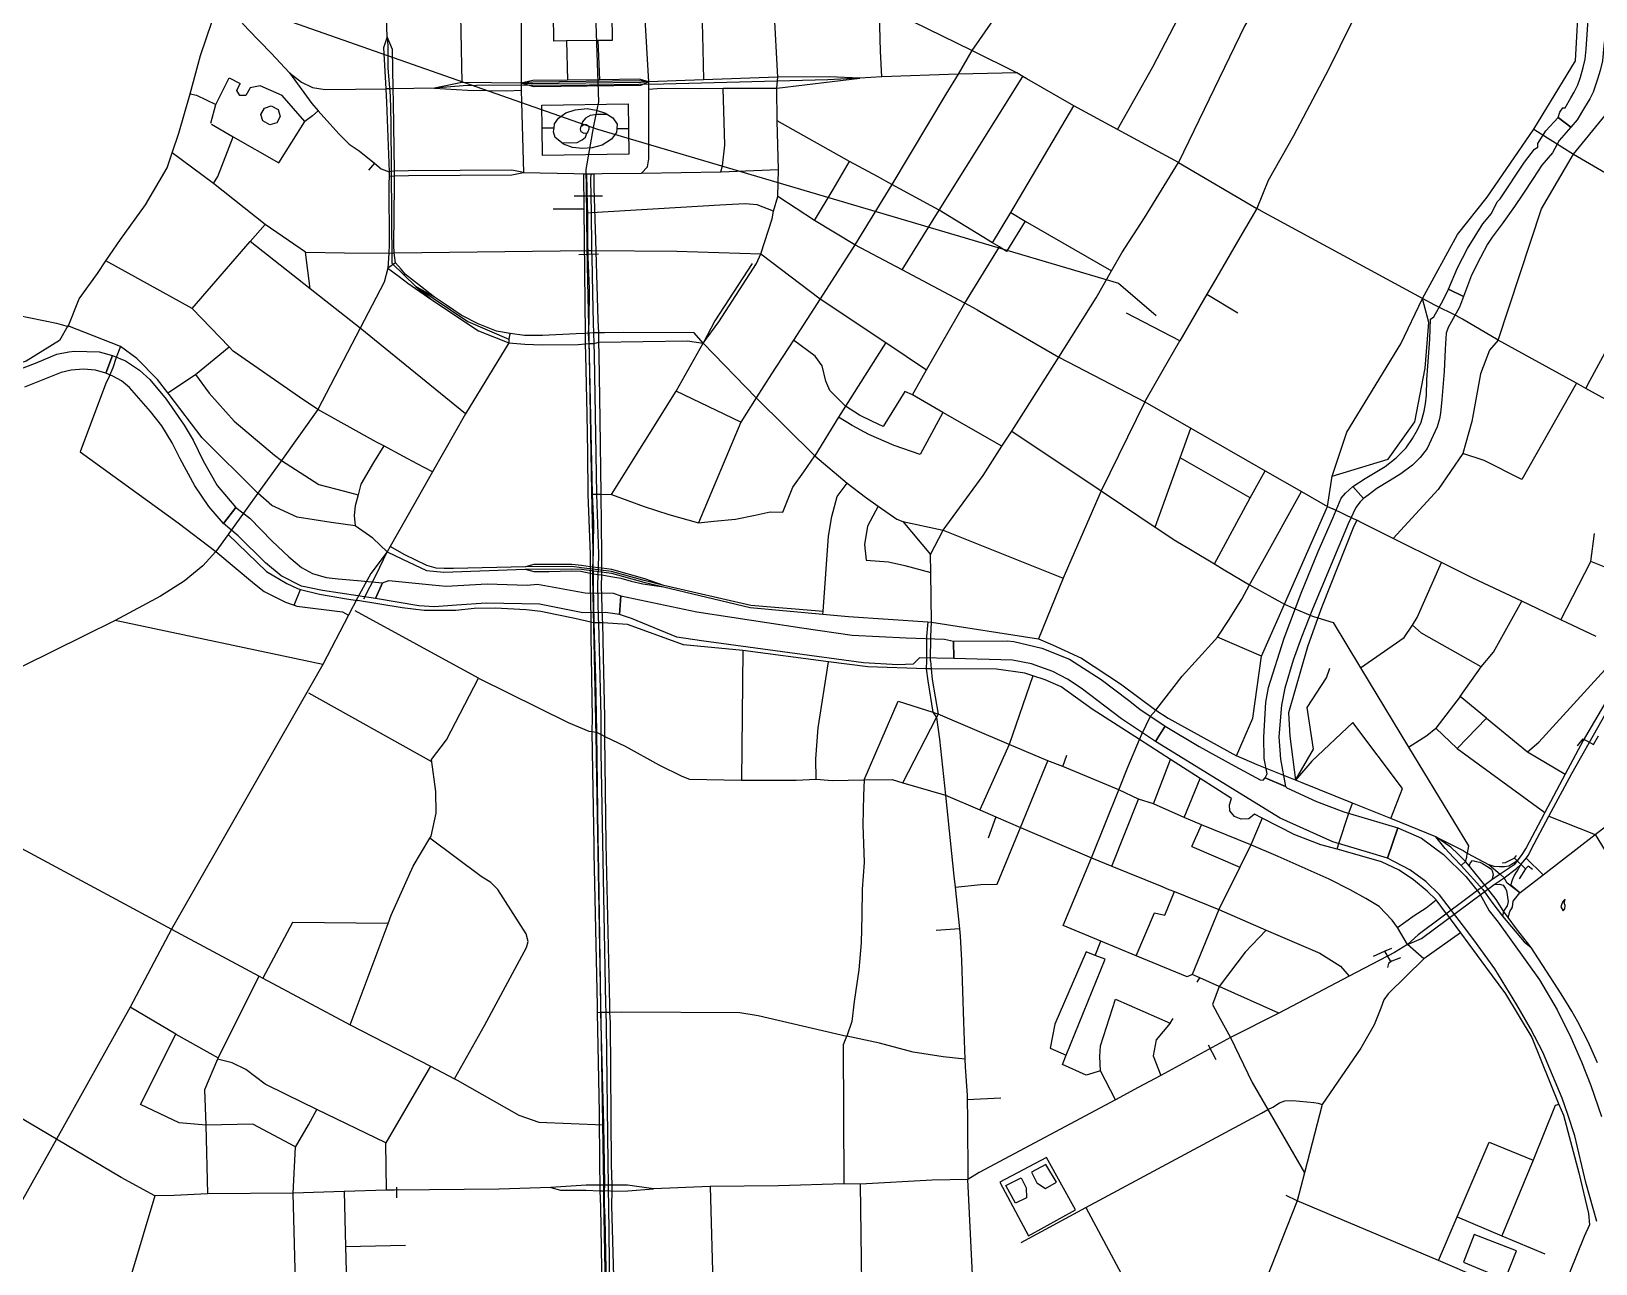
# Model space of a CAD drawing. Header units: millimetres. Extents: x 170 to 95391, y -643 to 69125.
# Drawn here: x 46878 to 50798, y 29551 to 32640 of the extents above; entities that cross this region are included whole.
import ezdxf

# ---------------------------------------------------------------- set-up
doc = ezdxf.new("R2010")
doc.units = ezdxf.units.MM
for name, color, linetype in [('railways', 4, 'Continuous'), ('roads_2', 2, 'Continuous'), ('roads_3', 3, 'Continuous'), ('water', 7, 'Continuous')]:
    doc.layers.add(name, color=color, linetype=linetype)

msp = doc.modelspace()

# ---------------------------------------------------------------- linework, layer by layer
at = {"layer": 'railways'}
for points in [[(43198.36, 37885), (43200.79, 37689.31), (43189.49, 36502.93), (43343.52, 36342.61), (43506.46, 36213.72), (43951.64, 35876.05), (44833.76, 35198.81), (45272.85, 34542.05), (45863.3, 33402.88), (46491.61, 33009.59), (46906.72, 32810.52), (47370.09, 32720.35), (48296.37, 32394.96), (49602.02, 32009.21), (49696.5, 31928.11)], [(48319.86, 29304.99), (48312.5, 29715.37), (48312.77, 29747.73), (48306.18, 30160.39), (48305.14, 30198.31), (48297.98, 30581.79), (48294.11, 30817.18), (48293.86, 30832.67), (48290.37, 31032.4), (48287.84, 31148.67), (48285.37, 31271.47), (48285.48, 31336.79), (48282.77, 31486.93), (48279.22, 31679.79), (48276.24, 31827.8), (48272.87, 32012.68), (48270.78, 32099.51), (48269.39, 32248.04), (48268.65, 32293.6), (48287.22, 32403.37), (48299.69, 32463.11), (48268.02, 33398.26)]]:
    msp.add_lwpolyline(points, dxfattribs=at)
at = {"layer": 'roads_2'}
for points in [[(47769.73, 32626.02), (47768.09, 32674.3), (47763.57, 32806.68), (47757.81, 33442.65), (47754.62, 33709.29), (47746.09, 33974.49)], [(48561.31, 31858.82), (48600.57, 31911.95), (48695.03, 32058.02), (48706.06, 32082.07), (48734.37, 32170.34), (48737.61, 32189.75), (48748.19, 32226.48), (48750.12, 32294), (48746.68, 32415.49), (48746.39, 32497.82), (48748.86, 32525.59), (48739.56, 32695.78), (48734.21, 32920.96), (48730.81, 33064.16), (48730.09, 33094.85), (48726.02, 33265.95), (48721.42, 33459.92)], [(50208.9, 33129.96), (50109.51, 32969.43), (49983.41, 32765.76), (49918.26, 32654.49), (49752.6, 32311.11)], [(48252.08, 32971.39), (48220.52, 32885.74), (48199.82, 32850.55), (48164.22, 32790.06), (48114.23, 32712.73), (48107.21, 32682.49), (48105.7, 32675.98), (48105.14, 32510.31), (48105.54, 32492.27)], [(48425.13, 32495.36), (48425.55, 32513.63), (48415.06, 32684.95), (48414.27, 32697.95), (48383.97, 32761.62), (48349.49, 32819.19), (48326, 32852.07), (48280.4, 32915.92), (48252.08, 32971.39)], [(50125.81, 31448.92), (50137.61, 31524.88), (50278.01, 31567.63), (50344.56, 31661.2), (50370.34, 31796.02), (50379.49, 31910.52), (50363.73, 31970.53), (50451.19, 32130.88), (50525.97, 32224.38), (50642.49, 32395.28), (50746.68, 32566.28), (50756.26, 32733.95), (50781.56, 32811.49)], [(46970.5, 31900.6), (46998.18, 31969.61), (47043.7, 32032.95), (47065.18, 32064.59), (47101.9, 32118.69), (47163.86, 32205.62), (47218.36, 32297.63), (47231.17, 32335.55), (47247.83, 32384.85), (47276.16, 32483.32), (47301.96, 32579.32), (47331.42, 32665.28), (47351.03, 32719.42)], [(47351.03, 32719.42), (47368.53, 32702.26), (47421.13, 32644.53), (47479.32, 32585.35), (47525.02, 32536.07), (47554.97, 32512.61), (47582.8, 32499.31), (47614.08, 32494.51), (47766.35, 32495.99)], [(47769.73, 32626.02), (47760.55, 32598.52)], [(47769.73, 32626.02), (47771.2, 32603.37), (47771.5, 32547.39), (47776.83, 32478.04), (47778.95, 32410.79), (47781.28, 32059.13), (47841.52, 32000.37)], [(47782.67, 32594.85), (47769.73, 32626.02)], [(45879.52, 32581.82), (46188.24, 32499.39), (46243.52, 32472.33), (46299.69, 32427.87), (46354.39, 32333.29), (46371.19, 32298.79), (46457.45, 32121.7), (46529.76, 32042.31), (46547.21, 32031.45), (46646.34, 31969.71), (46719.39, 31954.53), (46810.54, 31935.59), (46940.88, 31908.92), (46970.5, 31900.6), (46969.41, 31901.98)], [(47760.55, 32598.52), (47766.35, 32495.99)], [(47787.54, 32084.9), (47786.56, 32103.94), (47787.83, 32255.45), (47788.01, 32277.81), (47787.83, 32289.91), (47785.36, 32462.33), (47785.12, 32496.28), (47782.67, 32594.85)], [(49490.18, 32453.58), (49372.09, 32520.78), (49362.26, 32527), (49347.55, 32536.33), (49200.57, 32532.94), (49009.26, 32525.82), (48953.88, 32522.82), (48873.84, 32518.5)], [(48027.07, 32505.09), (47959.86, 32503.62), (47887.91, 32497.81), (47785.12, 32496.28), (47766.35, 32495.99)], [(47766.35, 32495.99), (47767.81, 32461.38), (47774.86, 32287.53), (47774.93, 32276.83), (47774.26, 32257.67), (47774.9, 32105.71), (47773.87, 32084.03), (47770.97, 32046.06)], [(48425.55, 32513.63), (48405.28, 32511.47), (48130.86, 32508.88), (48105.14, 32510.31), (47956.4, 32511.52), (47887.91, 32497.81)], [(47887.91, 32497.81), (47971.26, 32492.54), (48069.93, 32491.2), (48105.54, 32492.27)], [(48873.84, 32518.5), (48461.73, 32507.89), (48214.86, 32504.55), (48027.07, 32505.09)], [(48425.55, 32513.63), (48400.94, 32519.99), (48301.3, 32518.73), (48221.77, 32517.72), (48134.83, 32516.63), (48105.14, 32510.31)], [(48425.55, 32513.63), (48401, 32516.02), (48134.87, 32512.66), (48105.14, 32510.31)], [(48425.55, 32513.63), (48404.11, 32504.41), (48137.99, 32501.05), (48105.14, 32510.31)], [(48407.17, 32284.2), (48421.61, 32300.71), (48425.03, 32320.65), (48425.13, 32495.36)], [(48425.13, 32495.36), (48456.49, 32497.43), (48551.82, 32496.64), (48611.22, 32498.01), (48746.39, 32497.82), (48953.88, 32522.82)], [(48953.88, 32522.82), (48877.94, 32526.41), (48748.86, 32525.59), (48562.23, 32518.25), (48425.55, 32513.63)], [(48105.54, 32492.27), (48111.19, 32285.87)], [(49752.6, 32311.11), (49599.29, 32394.34), (49490.18, 32453.58)], [(49610.31, 32084.78), (49667.36, 32172.98), (49752.6, 32311.11)], [(49752.6, 32311.11), (49948.28, 32196.15)], [(48111.19, 32285.87), (48082.38, 32292.14), (47823.27, 32290.11), (47787.83, 32289.91), (47774.86, 32287.53)], [(47774.93, 32276.83), (47788.01, 32277.81), (47823.38, 32278.45), (48081.81, 32280.24), (48111.19, 32285.87)], [(48111.19, 32285.87), (48237.22, 32283.89), (48261.33, 32283.17), (48269.54, 32282.92)], [(48269.54, 32282.92), (48280.47, 32282.63), (48288.47, 32282.87), (48308.54, 32283.47), (48407.17, 32284.2)], [(48269.54, 32282.92), (48270.83, 32201.9), (48271.23, 32184.46), (48271.77, 32099.95), (48272.18, 32090.89), (48272.73, 32074.76), (48275.58, 31994.08), (48274.63, 31909.93), (48273.21, 31883.44), (48274.61, 31857.66)], [(48288.29, 31857.7), (48287.63, 31884.25), (48287.04, 31908.43), (48285.09, 31984.22), (48283.5, 32074.72), (48282.14, 32090.57), (48282.18, 32098.74), (48281.25, 32185.06), (48279.91, 32269.8), (48280.47, 32282.63)], [(49248.18, 31942.08), (49216.69, 31958.84), (49060.41, 32041.94), (48941.85, 32104.99), (48840.4, 32166.15), (48748.19, 32226.48)], [(50394.43, 31953.91), (50363.73, 31970.53), (49967.63, 32185.51), (49948.46, 32196.07), (49948.28, 32196.15)], [(48273.21, 31883.44), (48265.58, 31882.99), (48242.88, 31881.67), (48158.51, 31877.72), (48114, 31877.62), (48078.26, 31882.63), (48043.66, 31888.96), (47997.42, 31906.61), (47955.43, 31928.4), (47918.76, 31953.76), (47887.87, 31973.72), (47852.96, 32001.52), (47815.73, 32030.74), (47805.01, 32044.35), (47790.31, 32060.08), (47787.54, 32084.9)], [(47790.31, 32060.08), (47770.97, 32046.06), (47762.29, 32011.55), (47701.98, 31896.46), (47595.89, 31692.32), (47504.59, 31564.8), (47445.78, 31482.65), (47418.34, 31444.33)], [(47770.97, 32046.06), (47799.59, 32025.22), (47821.13, 32008.93), (47881.98, 31967.34), (47998.57, 31889.39), (48074.82, 31859.53)], [(48684.31, 32058.5), (48590.88, 31914.47), (48561.31, 31858.82)], [(47841.52, 32000.37), (47972.05, 31913.04), (48074.3, 31868.89), (48074.82, 31859.53), (47966.23, 31681.7), (47883.44, 31536.32), (47836.37, 31453.58), (47777.28, 31348.48), (47769.82, 31335.21), (47728.46, 31281.44)], [(47841.52, 32000.37), (47881.98, 31967.34)], [(47887.87, 31973.72), (47841.52, 32000.37)], [(49452.41, 31823.21), (49546.52, 31972.15)], [(50137.61, 31524.88), (50174.22, 31635.56), (50309.17, 31857.06), (50363.73, 31970.53)], [(50448.7, 31926.87), (50394.43, 31953.91)], [(49248.18, 31942.08), (49452.41, 31823.21)], [(52106.23, 31013.32), (51570.44, 31307.1), (51567.24, 31308.87), (51145.67, 31540.69), (51109.47, 31559.21), (51021.82, 31608.18), (50772.76, 31744.97), (50749.33, 31757.84), (50553.06, 31865.67), (50464.05, 31918.56), (50448.7, 31926.87)], [(47101.79, 31850.28), (46969.41, 31901.98), (46948.73, 31864.86), (46865.02, 31813.4), (46762.97, 31781.53), (46500.87, 31788.65), (46489.06, 31788.97)], [(48078.26, 31882.63), (48076.6, 31877.64), (48074.3, 31868.89)], [(48561.31, 31858.82), (48538.8, 31883.99), (48361.23, 31885.26), (48314.28, 31884.08), (48299.9, 31884.17), (48287.63, 31884.25), (48273.21, 31883.44)], [(47445.78, 31482.65), (47306.5, 31621.44), (47223.76, 31729.58), (47220.38, 31734.01), (47194.64, 31767.65), (47142.66, 31820.25), (47101.79, 31850.28)], [(48074.82, 31859.53), (48114.28, 31856.17), (48158.31, 31853.93), (48248.28, 31855.52), (48265.86, 31856.95), (48274.61, 31857.66)], [(48274.61, 31857.66), (48288.29, 31857.7), (48300.24, 31861.16), (48522.48, 31863.96), (48561.31, 31858.82)], [(48274.61, 31857.66), (48275.71, 31829.23), (48283.66, 31480.25), (48286.5, 31407.53), (48285.36, 31297.23), (48285.62, 31280.22), (48285.54, 31250.56)], [(48297.31, 31251.88), (48298.62, 31278.39), (48298.94, 31295.4), (48300.2, 31329.28), (48294.8, 31479.71), (48288.86, 31828.69), (48288.29, 31857.7)], [(48332.17, 31479.11), (48493.95, 31738.22), (48561.31, 31858.82)], [(48561.31, 31858.82), (48694.46, 31721.53), (48840.96, 31575.96), (48922.05, 31507.97), (48967.82, 31472.51), (48999.72, 31449.76), (49046.96, 31417.15), (49061.54, 31411.08), (49163.06, 31389.66)], [(49131.8, 31122.82), (49133.8, 31159.06), (49131.87, 31283.69), (49130.79, 31328.99), (49163.06, 31389.66), (49263.25, 31527.09), (49309.83, 31600.19), (49334.62, 31638.21), (49358.48, 31674.81), (49452.41, 31823.21)], [(49452.41, 31823.21), (49668.21, 31711.45), (49783.4, 31645.37), (49969.41, 31538.66), (50060.6, 31486.34), (50125.81, 31448.92), (50138.71, 31443.44)], [(47769.82, 31335.21), (47733.49, 31370.09), (47689.59, 31400.86), (47629.58, 31409.03), (47544.36, 31422.01), (47480.86, 31451.18), (47445.78, 31482.65)], [(51116.88, 31486.02), (51078.31, 31414.19), (50968.88, 31237.97), (50888.12, 31074.15), (50882.52, 31060.82), (50766.54, 30862.84), (50721.26, 30778.03), (50669.85, 30681.72), (50668.48, 30679.15), (50623.27, 30593.74), (50610.68, 30574.03), (50600.04, 30559.86), (50593.51, 30551.17), (50558.55, 30527.88), (50537.22, 30513)], [(47418.34, 31444.33), (47373.35, 31381.5)], [(49949.73, 30801.19), (49897.89, 30824.06), (49938.47, 30918.49), (49959.97, 31074.24), (50018.39, 31204.09), (50125.81, 31448.92)], [(50192.68, 31417.69), (50138.71, 31443.44)], [(50798.49, 31123.61), (50710.52, 31165.19), (50612.4, 31211.57), (50490.21, 31269.33), (50411.74, 31308.57), (50290.55, 31369.17), (50213.75, 31407.64), (50199.37, 31414.5), (50192.68, 31417.69)], [(47373.35, 31381.5), (47371.48, 31378.9), (47340.53, 31336.07), (47308.03, 31300.13), (47261.34, 31262.08), (47201.85, 31224.12), (47087.93, 31163.42)], [(47742.07, 31277.9), (47769.82, 31335.21)], [(47769.82, 31335.21), (47807.78, 31316.75), (47868.55, 31289.04), (47911.75, 31284.29), (48115.87, 31292.07), (48232.75, 31293.09), (48256.55, 31291.6)], [(48115.94, 31297.77), (47935.67, 31293.43), (47912.76, 31293.89), (47892.34, 31294.34), (47869.49, 31301.12), (47813.94, 31327.96), (47777.28, 31348.48)], [(47728.46, 31281.44), (47695.1, 31219.86)], [(48115.87, 31292.07), (48136.84, 31285.76), (48175.21, 31286.53), (48230.71, 31287.72), (48255.27, 31286.7), (48278.62, 31282.2), (48285.62, 31280.22)], [(48285.36, 31297.23), (48278.61, 31298.15), (48256.39, 31301.14), (48232.59, 31303.39), (48137.41, 31303.96), (48115.94, 31297.77)], [(48256.69, 31295.7), (48232.77, 31298.33), (48115.94, 31297.77)], [(48256.55, 31291.6), (48331.35, 31281.93)], [(48331.69, 31285.93), (48256.69, 31295.7)], [(48463.2, 31250.91), (48414.94, 31268.18), (48332.8, 31290.84), (48307.49, 31294.25), (48298.94, 31295.4), (48285.36, 31297.23)], [(48285.62, 31280.22), (48298.62, 31278.39), (48307.29, 31277.77), (48330.2, 31273.81), (48355.52, 31269.82), (48380.94, 31261.75), (48410.42, 31254.91), (48462.12, 31247.92)], [(48331.35, 31281.93), (48412.58, 31259.73)], [(48413.67, 31263.44), (48331.69, 31285.93)], [(47711.41, 31217.83), (47742.07, 31277.9)], [(48285.54, 31250.56), (48287.21, 31157.55)], [(48299.13, 31168.22), (48297.31, 31251.88)], [(48412.58, 31259.73), (48462.12, 31247.92), (48679.36, 31196.13), (48861.67, 31179.49)], [(48862.11, 31185.86), (48680.8, 31201.1), (48463.2, 31250.91), (48413.67, 31263.44)], [(47695.1, 31219.86), (47672.87, 31176.43), (47608.78, 31052.72), (47229.38, 30389.84), (47125.67, 30194.2), (46941.14, 29863.52), (46565.42, 29193.77), (46532.04, 29137.67), (46487.27, 29057.6), (46436.33, 28966.5), (46389.89, 28883.24), (46370.26, 28853.58), (46216.37, 28597.83), (45995.72, 28213.44), (45777.26, 27818.41), (45748.5, 27766.41)], [(47711.41, 31217.83)], [(46941.14, 29863.52), (46305.78, 30238.98), (46195.16, 30311.04), (46174.66, 30323.11), (46136.04, 30357.51), (46069.88, 30434.04), (45960.29, 30568.6), (45934.75, 30620.11), (45917.83, 30664.61), (45912.67, 30700.89), (45909.74, 30737.5), (45905.57, 30856.12), (45902.05, 30990.06), (45901.39, 31174.9)], [(47608.78, 31052.72), (47087.93, 31163.42), (46854.93, 31047.64), (46739.65, 30989.46), (46719.53, 30979.31), (46682.05, 30964.64), (46648.16, 30959.62), (46524.37, 30945.27), (46447.01, 30938.24), (46376.57, 30925.53), (46324.35, 30903.16), (46300.44, 30890.6), (46229.87, 30855.5), (46107.7, 30796.9), (46076.14, 30781.76), (45912.67, 30700.89)], [(48324.43, 29734.45), (48324.63, 29747.72), (48323.32, 29804.57), (48319.4, 30149.23), (48318.39, 30181.81), (48317.79, 30201.47), (48305.55, 30833.86), (48305.61, 30877.73), (48305.66, 30922.89), (48300.11, 31157.47), (48299.13, 31168.22)], [(48861.67, 31179.49), (48925.92, 31173.63), (49124.68, 31159.7), (49133.8, 31159.06)], [(48287.21, 31157.55), (48291.64, 31017.3), (48293.85, 30883.46), (48297.34, 30619.58), (48299.12, 30534.89), (48304.1, 30200.56), (48304.26, 30181.64), (48306, 30118.11), (48311.6, 29899.44), (48313.05, 29802.5), (48313.89, 29748)], [(49121.14, 31122.86), (49120.64, 31062.51)], [(49124.68, 31159.7), (49121.14, 31122.86)], [(49131.31, 31062.46), (49131.8, 31122.82)], [(49133.8, 31159.06), (49401.89, 31117.25), (49436.49, 31102.42), (49509.34, 31068.96), (49607.2, 31004.34), (49695.31, 30938.66), (49726.8, 30918.25), (49897.89, 30824.06)], [(49120.64, 31062.51), (49120.45, 31042.06), (49124.49, 31011.81), (49136.64, 30933.62), (49145.77, 30919.85)], [(49131.31, 31062.46), (49132.81, 31042.04), (49135.46, 31015.77), (49150.26, 30928.93), (49145.77, 30919.85), (49153.34, 30866.19), (49168.34, 30725.46), (49189.78, 30522.89), (49192.71, 30495.18), (49203.82, 30390.07), (49205.74, 30371.92), (49208.87, 30311.2), (49213.96, 30157.46), (49217.05, 30064), (49217.51, 30044.73), (49222.91, 29972.59), (49223.1, 29962.91), (49224.04, 29914.13), (49224.95, 29761.95)], [(50543.47, 30501.54), (50568.09, 30518.47), (50599.41, 30541.87), (50610.31, 30552.04), (50620.21, 30563.5), (50623.41, 30567.64), (50629.06, 30574.97), (50635.62, 30589.02), (50680.54, 30672.84), (50737.69, 30779.47), (50813.67, 30914.74), (50867.93, 31009.47), (50886.44, 31041.88), (50898.59, 31067.86)], [(50045.51, 30763.54), (49949.73, 30801.19)], [(50420.29, 30591.97), (50396.86, 30621.22), (50284.24, 30666.76), (50188.72, 30705.4), (50061.99, 30756.66), (50045.51, 30763.54)], [(50396.86, 30621.22), (50465.27, 30586.5), (50475.49, 30579.94), (50531.18, 30550.77), (50558.55, 30527.88)], [(50600.04, 30559.86), (50590.95, 30554.24), (50580.07, 30547.4), (50569.23, 30545.95), (50556.86, 30545.79), (50543.2, 30546.67), (50531.18, 30550.77)], [(50607.93, 30480.6), (50585.14, 30499.67), (50588.85, 30513.24), (50593.83, 30523.7), (50600.63, 30534.94), (50610.31, 30552.04)], [(50326.39, 30350.89), (50361, 30366.15), (50543.47, 30501.54)], [(50537.22, 30513), (50353.18, 30375.58)], [(50423.51, 30428.16), (50458.93, 30380.22), (50521.74, 30295.21), (50571.82, 30227.44), (50637.46, 30117.97), (50705.58, 29950.5), (50716.65, 29923.28), (50755.27, 29778.74), (50779.87, 29676.82), (50782.43, 29648.79), (50768.82, 29619.47), (50731.7, 29527.96)], [(50353.18, 30375.58), (50326.39, 30350.89), (50293.82, 30331.25), (50180.15, 30271.65), (50003.56, 30179.09), (49882.53, 30118.02), (49708.51, 30022.94), (49651.75, 29992.69), (49594.24, 29962.06), (49252.87, 29780.14), (49224.95, 29761.95)], [(47534.33, 29728.07), (47319.92, 29726.3), (47236.08, 29721.89), (47187.74, 29721.27), (47103.3, 29767), (46941.14, 29863.52)], [(49224.95, 29761.95), (49134.97, 29760.79), (48955.39, 29750.31), (48914.66, 29751.15), (48750.15, 29746.64), (48578.93, 29744.53), (48436.97, 29738.6), (48371.64, 29748.12), (48333.62, 29747.65), (48324.63, 29747.72), (48313.89, 29748)], [(49280.21, 28529.41), (49276.11, 28656.83), (49274.23, 28678.52), (49273.15, 28739.57), (49271.69, 28822.13), (49262.65, 29002.52), (49246.44, 29319.31), (49224.95, 29761.95)], [(47187.74, 29721.27), (47068.11, 29321.52), (47058.94, 29305.44), (46992.88, 29189.51), (46874.41, 28988.92), (46758.4, 28774.39), (46699.64, 28665.72)], [(48313.89, 29748), (48302.62, 29748.06), (48268.17, 29747.65), (48180.15, 29741.79), (48049.96, 29737.75), (47788.01, 29735.78), (47768.3, 29735.18), (47661.66, 29731.94), (47534.33, 29728.07)], [(48180.15, 29741.79), (48203.87, 29735.68), (48268.01, 29735.4), (48302.7, 29733.79), (48313.43, 29734.01)], [(48313.89, 29748), (48313.43, 29734.01), (48313.8, 29697.87), (48315.11, 29667.26), (48318.52, 29492.76), (48320.92, 29333.08), (48321.25, 29317.74), (48322.2, 29304.12), (48322.49, 29280.85), (48329.89, 28821.94), (48331.15, 28799.1), (48331.9, 28777.7), (48333.65, 28663.83)], [(48313.43, 29734.01), (48324.43, 29734.45), (48333.8, 29733.32), (48372.6, 29734.02), (48436.97, 29738.6)], [(48341.46, 28664.23), (48339.78, 28784.44), (48339.61, 28799.33), (48330.51, 29281.44), (48330.31, 29304.53), (48328.36, 29418.11), (48325.11, 29696.7), (48324.43, 29734.45)]]:
    msp.add_lwpolyline(points, dxfattribs=at)
at = {"layer": 'roads_3'}
for points in [[(47921.71, 33586.35), (47930.76, 33446.24), (47936.22, 33322.87), (47940.32, 33230.26), (47947.31, 33081.89), (47953.71, 32680.22), (47956.4, 32511.52)], [(48548.18, 33462.96), (48547.44, 33061.54), (48549.42, 32919.97), (48550.67, 32830.36), (48557.77, 32695.29), (48560.28, 32595.6), (48562.23, 32518.25)], [(50379.01, 33036.25), (50363.68, 32996.9), (50330.8, 32927.56), (50295.54, 32864.81), (50222.32, 32734.53), (50184.12, 32657.66), (50128.8, 32546.34), (50040.41, 32378.01), (49977.34, 32266.63), (49948.46, 32196.07)], [(48185.78, 32747.06), (48331.62, 32748.89), (48332.46, 32683.65), (48333.31, 32617.5), (48297.75, 32617.05), (48219.15, 32616.07), (48187.45, 32615.66), (48186.58, 32683.74), (48185.78, 32747.06)], [(49338.38, 32742), (49234.33, 32592.14), (49200.57, 32532.94)], [(49599.29, 32394.34), (49688.35, 32551.43), (49784.46, 32736.3)], [(49347.55, 32536.33), (49234.33, 32592.14), (49087.94, 32664.29), (49042.85, 32681.03), (49002.94, 32684.41), (48924.62, 32691.07), (48882.6, 32694.63), (48739.56, 32695.78)], [(50553.06, 31865.67), (50662.05, 32195.2), (50742.33, 32332.64), (50820.2, 32428.15), (50904.37, 32538.97), (50953.41, 32629.61), (50986.67, 32695.06)], [(49009.26, 32525.82), (49006.12, 32590.3), (49002.94, 32684.41)], [(48219.15, 32616.07), (48221.77, 32517.72)], [(48297.75, 32617.05), (48301.3, 32518.73)], [(47525.02, 32536.07), (47580.91, 32458.81), (47596.89, 32440.85), (47648.44, 32382.88), (47674.1, 32356.91), (47699.85, 32340.99), (47738.35, 32309.37), (47754.92, 32295.24), (47774.86, 32287.53)], [(47327.61, 32410.27), (47340.27, 32456.63), (47373.9, 32523.18), (47401.05, 32509.37)], [(47329.63, 32407.2), (47384.25, 32375.87), (47497.91, 32310.46), (47563.54, 32413.71), (47506.49, 32479.66), (47451.46, 32503.86), (47426.53, 32498.31), (47415.46, 32479.07), (47400.8, 32479.19), (47392.72, 32491.46), (47401.05, 32509.37)], [(48605.81, 32288.01), (48610.04, 32303.33), (48615.61, 32354.42), (48611.22, 32498.01)], [(49200.57, 32532.94), (49169.7, 32482.57), (49034.2, 32256.6)], [(49060.41, 32041.94), (49152.91, 32192.2), (49362.26, 32527)], [(47276.16, 32483.32), (47292.07, 32480.44), (47340.27, 32456.63)], [(48156.86, 32454.88), (48373.43, 32457.97), (48374.32, 32396.72), (48375.25, 32332.23), (48158.67, 32329.14), (48157.67, 32398.33), (48156.86, 32454.88)], [(47478.99, 32453.76), (47496.3, 32444.46), (47501.64, 32426.66), (47493.14, 32411), (47475.87, 32405.86), (47458.15, 32415.39), (47453.27, 32431.68), (47462.09, 32447.93), (47478.99, 32453.76)], [(47596.89, 32440.85), (47582.46, 32428.6), (47563.54, 32413.71)], [(48189.18, 32408.04), (48198.93, 32422.32), (48217.32, 32435.89), (48241.13, 32443.35), (48270.99, 32446.61), (48293.1, 32442.91), (48316.45, 32434.74), (48321.46, 32431.64), (48335.28, 32423.09), (48346.05, 32407.36), (48345.13, 32396.52), (48344.28, 32386.63), (48331.96, 32370.13), (48308.09, 32355.01), (48283, 32348.19), (48258.93, 32346.47), (48233.92, 32349.24), (48211.86, 32357.41), (48206.81, 32361.35), (48190.82, 32373.86), (48186.45, 32388.58), (48187.84, 32398.48), (48189.18, 32408.04)], [(48321.46, 32431.64), (48295.57, 32432.04), (48278.55, 32428.99), (48266.62, 32422.06), (48259.51, 32413.06), (48255.91, 32402.04)], [(49332.72, 32186.05), (49490.18, 32453.58)], [(48157.67, 32398.33), (48187.84, 32398.48)], [(48206.81, 32361.35), (48226.73, 32360.22), (48245.64, 32361.81), (48258.55, 32368.29), (48266.78, 32374.43), (48269.79, 32384.86)], [(48268.09, 32406.73), (48274.8, 32402.46), (48275.13, 32394.89), (48272.36, 32388.33), (48269.79, 32384.86), (48262.97, 32384.14), (48256.18, 32388.47), (48254.29, 32395.27), (48255.91, 32402.04), (48262.18, 32406.44), (48268.09, 32406.73)], [(48345.13, 32396.52), (48374.32, 32396.72)], [(49216.69, 31958.84), (49303.56, 32099.63), (49286.24, 32110.14), (49152.91, 32192.2), (49034.2, 32256.6), (48998.2, 32275.86), (48927.72, 32313.57), (48746.68, 32415.49)], [(50642.49, 32395.28), (50661.21, 32383.54)], [(50661.21, 32383.54), (50713.1, 32350.97)], [(47334.93, 32258.43), (47345.79, 32275.91), (47384.25, 32375.87)], [(50713.1, 32350.97), (50742.33, 32332.64), (50912.16, 32233.06), (51011.23, 32180.67), (51379.81, 31975.42), (51550.85, 31886.26), (51820.01, 31734.77), (52347.15, 31445.14)], [(47565.08, 32086.96), (47463.99, 32155.74), (47334.93, 32258.43), (47231.17, 32335.55)], [(47738.35, 32309.37), (47722.56, 32292.45)], [(48840.4, 32166.15), (48887.08, 32243.5), (48927.72, 32313.57)], [(48261.33, 32283.17), (48262.27, 32194.77), (48265.58, 31882.99), (48265.86, 31856.95)], [(48300.24, 31861.16), (48299.9, 31884.17), (48298.08, 31915.78), (48292.39, 32117.33), (48288.51, 32247.58), (48288.47, 32282.87)], [(48407.17, 32284.2), (48605.81, 32288.01), (48750.12, 32294)], [(48238.62, 32227.82), (48309.32, 32227.86)], [(49034.2, 32256.6), (48941.85, 32104.99)], [(48262.27, 32194.77), (48185.83, 32194.77)], [(48737.61, 32189.75), (48696.62, 32205.43), (48666.83, 32207.73), (48603.28, 32203.99), (48281.25, 32185.06), (48271.23, 32184.46)], [(49332.72, 32186.05), (49368.32, 32164.47), (49321.84, 32088.55), (49303.56, 32099.63), (49286.24, 32110.14), (49332.72, 32186.05)], [(49948.28, 32196.15), (49906.32, 32123.7), (49839.4, 32008.1)], [(47280.84, 31945.7), (47426.8, 32113.09), (47463.99, 32155.74)], [(49368.32, 32164.47), (49584.3, 32039.51)], [(50772.76, 31744.97), (50784, 31765.6), (50874.8, 31933.65), (51011.23, 32180.67)], [(47576.63, 31994.81), (47426.8, 32113.09)], [(48941.85, 32104.99), (48854.83, 31969.73)], [(47595.89, 31692.32), (47550.41, 31722.72), (47383.81, 31838.69), (47373.79, 31849.09), (47280.84, 31945.7), (47065.18, 32064.59)], [(47565.08, 32086.96), (47662.72, 32085.13), (47773.87, 32084.03), (47787.54, 32084.9), (48272.18, 32090.89)], [(47701.98, 31896.46), (47576.63, 31994.81), (47565.08, 32086.96)], [(48299.09, 32081.62), (48249.93, 32079.67)], [(48272.18, 32090.89), (48282.14, 32090.57), (48495.16, 32089.22), (48706.06, 32082.07)], [(48706.06, 32082.07), (48854.83, 31969.73)], [(49546.52, 31972.15), (49584.3, 32039.51), (49610.31, 32084.78)], [(49839.4, 32008.1), (49823.74, 31981.23), (49755.71, 31864.46)], [(48854.83, 31969.73), (48787.44, 31866.21)], [(48854.83, 31969.73), (49018.73, 31859.9), (49120.82, 31791.48)], [(49086.13, 31728.69), (49120.82, 31791.48), (49216.69, 31958.84)], [(49823.74, 31981.23), (49900.98, 31934.53)], [(49755.71, 31864.46), (49622.2, 31933.59)], [(47966.23, 31681.7), (47701.98, 31896.46)], [(47101.79, 31850.28), (47091.1, 31822.15)], [(47220.38, 31734.01), (47289.32, 31780.2), (47336.28, 31818.51), (47373.79, 31849.09)], [(48265.86, 31856.95), (48266.5, 31829.41), (48269.93, 31680.17), (48271.39, 31583.53), (48272.47, 31479.5), (48278.21, 31329.58), (48278.61, 31298.15), (48278.62, 31282.2), (48278.71, 31250.51)], [(48306.93, 31250.28), (48307.29, 31277.77), (48307.49, 31294.25), (48307.94, 31329.93), (48305.79, 31479.71), (48303.09, 31666.86), (48300.7, 31830.06), (48300.24, 31861.16)], [(48787.44, 31866.21), (48732.29, 31781.5), (48694.46, 31721.53), (48656.11, 31660.19)], [(49012.74, 31649.64), (48985.68, 31661.8), (48952.97, 31678.42), (48918.23, 31700.43), (48878.62, 31740.17), (48868.95, 31763.21), (48859.21, 31801.31), (48841.7, 31826.09), (48787.44, 31866.21)], [(49018.73, 31859.9), (48918.23, 31700.43), (48900.79, 31672.77), (48840.96, 31575.96)], [(49668.21, 31711.45), (49711.88, 31787.83), (49755.71, 31864.46)], [(50553.06, 31865.67), (50531.86, 31840.84), (50508.77, 31781.7), (50487.23, 31662.18), (50464.99, 31581.56), (50402.58, 31492.03), (50290.55, 31369.17)], [(47091.1, 31822.15), (47082.52, 31796.32), (47073.08, 31774.81)], [(47073.08, 31774.81), (47063.98, 31755.46), (47000.71, 31586.47), (47245.62, 31408.32), (47340.53, 31336.07)], [(47289.32, 31780.2), (47323.98, 31733.41), (47385.99, 31662.77), (47487.06, 31578.04), (47504.59, 31564.8), (47598.5, 31504.47), (47663.13, 31487.56), (47696.65, 31478.74)], [(50749.33, 31757.84), (50612.64, 31516.57), (50518.44, 31564.39), (50464.99, 31581.56)], [(48656.11, 31660.19), (48493.95, 31738.22)], [(49086.13, 31728.69), (49066.52, 31737.19), (49012.74, 31649.64)], [(49309.83, 31600.19), (49162.18, 31685.01), (49086.13, 31728.69)], [(49668.21, 31711.45), (49558.33, 31488.15)], [(47883.44, 31536.32), (47844.58, 31555.75), (47810.99, 31574.35), (47761.52, 31601.06), (47743.14, 31610.3), (47595.89, 31692.32)], [(49105.01, 31579.11), (49040.13, 31601.65), (48976.56, 31629.2), (48935.06, 31652.17), (48900.79, 31672.77)], [(49162.18, 31685.01), (49105.01, 31579.11)], [(48656.11, 31660.19), (48550.09, 31408.16)], [(49334.62, 31638.21), (49558.33, 31488.15)], [(49694.2, 31397.44), (49756.74, 31571.27), (49783.4, 31645.37)], [(47761.52, 31601.06), (47735.63, 31559.03), (47703.61, 31505.15), (47696.65, 31478.74), (47689.3, 31450.81), (47686.88, 31426.17), (47689.59, 31400.86)], [(48760.9, 31435.13), (48786.01, 31497.91), (48813.87, 31536.02), (48840.96, 31575.96)], [(49931.67, 31470.94), (49756.74, 31571.27)], [(49842.28, 31305.39), (49931.67, 31470.94), (49969.41, 31538.66)], [(48283.66, 31480.25), (48294.8, 31479.71), (48305.79, 31479.71), (48332.17, 31479.11), (48413.41, 31449.14), (48475.15, 31428.76), (48550.09, 31408.16)], [(48861.67, 31179.49), (48862.11, 31185.86), (48875.29, 31374.85), (48883.91, 31423.81), (48896.95, 31473.97), (48922.05, 31507.97)], [(49558.33, 31488.15), (49476.6, 31300.59), (49463.74, 31269.06), (49401.89, 31117.25)], [(49558.33, 31488.15), (49612.15, 31452.22), (49694.2, 31397.44), (49745.53, 31363.17), (49782.09, 31341.33), (49842.28, 31305.39)], [(49682.48, 30923.73), (49695.31, 30938.66), (49761.26, 31024.2), (49843.43, 31114.38), (49850.07, 31121.58), (49879.63, 31165.64), (49910.89, 31216.94), (49930.6, 31252.66), (49963.49, 31312.27), (50060.6, 31486.34)], [(48550.09, 31408.16), (48588.21, 31412.26), (48642.66, 31417.63), (48691.72, 31427.14), (48729.63, 31436.03), (48760.9, 31435.13)], [(48999.72, 31449.76), (48973.4, 31399.8), (48965.44, 31353.98), (48970.18, 31314.98)], [(49061.54, 31411.08), (49130.79, 31328.99)], [(50199.37, 31414.5), (50190.18, 31395.61), (50111.42, 31197.38), (50101.73, 31170.31), (50075.65, 31097.42), (50028.03, 30932.08), (50031.66, 30873.74), (50045.51, 30763.54)], [(47371.48, 31378.9), (47467.66, 31286.17), (47518.04, 31255.78), (47545.41, 31243.19), (47552.71, 31241.29), (47600.07, 31228.94), (47667.49, 31217.47), (47695.11, 31213.55)], [(49163.06, 31389.66), (49463.74, 31269.06)], [(50710.52, 31165.19), (50785.8, 31311.29), (50794.88, 31381.82)], [(47340.53, 31336.07), (47437.61, 31255.55), (47461.69, 31235.75), (47515, 31209.68), (47536.36, 31201.88), (47543.2, 31199.39), (47657.72, 31184.85), (47672.87, 31176.43)], [(48970.18, 31314.98), (49025.73, 31310.12), (49066.71, 31300.98), (49131.87, 31283.69)], [(49842.28, 31305.39), (49866.92, 31290.69), (49930.6, 31252.66), (50018.39, 31204.09), (50040.3, 31194.08)], [(50208.55, 31044.98), (50317.74, 31121.03), (50338.28, 31152.03), (50350.6, 31170.64), (50411.74, 31308.57)], [(50968.88, 31237.97), (50785.8, 31311.29)], [(47536.36, 31201.88), (47552.71, 31241.29)], [(48278.71, 31250.51), (48280.23, 31168.65)], [(48309.35, 31167.85), (48306.93, 31250.28)], [(48287.21, 31157.55), (48280.21, 31159.13), (48239.69, 31168.22), (48194.76, 31177.65), (48154.94, 31185.89), (48117.73, 31189.66), (48040.49, 31194.09), (47987.35, 31193.22), (47941.64, 31188.17), (47862.03, 31188.01), (47806.98, 31195.06), (47695.11, 31213.55)], [(50510.65, 31046.79), (50542, 31084.06), (50612.4, 31211.57)], [(47998.67, 31018.87), (47689.19, 31187.28)], [(48280.23, 31168.65), (48280.21, 31159.13), (48280.15, 31125.25), (48283.12, 30918.65), (48282.8, 30884.82), (48283.44, 30834.53), (48287.58, 30600.89), (48287.88, 30580.37), (48295.47, 30197.95), (48295.73, 30181.17), (48296.38, 30137.79), (48300.74, 29930.25), (48301.98, 29797.81), (48302.62, 29748.06)], [(48333.62, 29747.65), (48331.75, 29799.71), (48329.54, 30153.64), (48327.88, 30181.9), (48327.57, 30198.89), (48318.29, 30603.71), (48315.47, 30872.93), (48314.88, 30921.14), (48312, 31072.38), (48309.65, 31157.4), (48309.35, 31167.85)], [(50040.3, 31194.08), (50087.86, 31173.91)], [(50087.86, 31173.91), (50101.73, 31170.31)], [(50101.73, 31170.31), (50139.74, 31158.63), (50208.55, 31044.98), (50329.05, 30846), (50478.77, 30598.21), (50475.49, 30579.94)], [(49132.81, 31042.04), (49120.45, 31042.06), (48973.6, 31046.83), (48875.25, 31059.78), (48661.01, 31087.99), (48512.06, 31102.53), (48371.66, 31153.34), (48309.65, 31157.4), (48300.11, 31157.47), (48287.21, 31157.55)], [(50510.65, 31046.79), (50361.08, 31131.28), (50338.28, 31152.03)], [(48661.01, 31087.99), (48657.38, 30763.39)], [(49959.97, 31074.24), (49850.07, 31121.58)], [(50626.67, 30833.74), (50655.19, 30858.35), (50864.3, 31087.3)], [(48844.85, 30765.4), (48843.86, 30816.87), (48849.77, 30894.53), (48875.25, 31059.78)], [(50457.75, 30972.46), (50510.65, 31046.79)], [(47880.6, 30814.6), (47918.75, 30864.1), (47998.67, 31018.87)], [(47998.67, 31018.87), (48223.29, 30907.71), (48274.71, 30885.81), (48282.8, 30884.82), (48293.85, 30883.46), (48305.61, 30877.73), (48315.47, 30872.93), (48365.59, 30848.52)], [(49942.75, 30677.59), (49928.97, 30666.32), (49909.59, 30665.26), (49892.85, 30672.38), (49881.4, 30686.35), (49880.58, 30701.42), (49885.09, 30717.34), (49806.89, 30767.38), (49732.42, 30815.04), (49654.4, 30864.97), (49536.03, 30941.34), (49458.76, 30997.22), (49418.19, 31014.75), (49387.47, 31024.72), (49367.73, 31031.12), (49296.26, 31041.53), (49132.81, 31042.04)], [(49387.47, 31024.72), (49328.18, 30852.34)], [(50045.51, 30763.54), (50090.29, 30841.05), (50074.47, 30945.24), (50123.58, 31019.5), (50131.36, 31043.56)], [(47881.67, 30809), (47573.05, 30981.38)], [(50457.75, 30972.46), (50397.19, 30893.47), (50450.98, 30842.88), (50523.87, 30918.94), (50457.75, 30972.46)], [(48965.06, 30764.01), (49050.26, 30961.22), (49136.64, 30933.62), (49150.26, 30928.93)], [(50326.39, 30350.89), (50301.37, 30393.73), (50287.79, 30412.11), (50254.83, 30446.78), (50221.52, 30466.17), (50182.86, 30488), (50129.89, 30514.72), (50002.18, 30571.75), (49933.63, 30600.99), (49810.21, 30651.43), (49766.59, 30669.23), (49689.86, 30704.08), (49652.09, 30715.84), (49603.15, 30738.75), (49462.69, 30797.68), (49425.4, 30811.45), (49328.18, 30852.34), (49150.26, 30928.93)], [(46300.44, 30890.6), (46583.39, 30737.51), (47229.38, 30389.84), (47448.96, 30272.08), (47458.31, 30267.07), (47676.75, 30149.94), (47878.49, 30046.44), (47938.26, 30014.64), (47944.97, 30011.07), (48099.48, 29923.3), (48149.58, 29905.75), (48311.6, 29899.44)], [(49061.4, 30756.83), (49145.77, 30919.85)], [(49660.93, 30878.63), (49682.48, 30923.73)], [(50284.24, 30666.76), (50313.88, 30742.16), (50189.02, 30907.38), (50086.2, 30811.02), (50045.51, 30763.54)], [(50329.05, 30846), (50347.28, 30857.6), (50374.21, 30874.73), (50397.19, 30893.47)], [(50523.87, 30918.94), (50626.67, 30833.74), (50721.26, 30778.03)], [(50607.93, 30480.6), (50666.47, 30525.94), (50796.33, 30626.53), (50876.54, 30688.66), (51075.49, 30842.77), (51155.8, 30904.99)], [(48365.59, 30848.52), (48450.52, 30801.86), (48507.7, 30772.79), (48526.82, 30765.87), (48657.38, 30763.39), (48717.18, 30763.36), (48794.76, 30762.91), (48844.85, 30765.4), (48885, 30762.17), (48965.06, 30764.01)], [(49328.18, 30852.34), (49254.48, 30688.49)], [(49603.15, 30738.75), (49625.35, 30795.97), (49654.4, 30864.97), (49660.93, 30878.63)], [(50752.3, 30849.12), (50766.32, 30867.04), (50792.04, 30852.25), (50804.68, 30874.4)], [(47676.75, 30149.94), (47772.02, 30404.24), (47779.66, 30424.64), (47835.18, 30547.96), (47876.77, 30618), (47879.72, 30622.99), (47892.53, 30680.17), (47891.96, 30734.4), (47880.6, 30814.6)], [(49298.03, 30502.53), (49356.13, 30644.87), (49425.4, 30811.45)], [(49462.69, 30797.68), (49472.62, 30825.96)], [(49689.86, 30704.08), (49732.42, 30815.04)], [(50450.98, 30842.88), (50669.85, 30681.72)], [(48965.06, 30764.01), (48963.1, 30724.4), (48961.46, 30650.82), (48965.19, 30556.57), (48959.78, 30490.04), (48959.23, 30423.54), (48957.53, 30355.52), (48951.62, 30287.42), (48939.48, 30208.76), (48934.15, 30157.93), (48921.39, 30121.42)], [(48965.06, 30764.01), (49034.63, 30764.69), (49061.4, 30756.83), (49168.34, 30725.46)], [(49534.75, 30568.24), (49603.15, 30738.75)], [(49766.59, 30669.23), (49806.89, 30767.38)], [(49168.34, 30725.46), (49254.48, 30688.49), (49294.9, 30671.15), (49356.13, 30644.87), (49534.75, 30568.24), (49585.3, 30547.65), (49707.43, 30497.92), (49728.52, 30489.33), (49742.12, 30483.79), (49853.48, 30438.61)], [(49585.3, 30547.65), (49652.09, 30715.84)], [(50180.25, 30683.19), (50188.72, 30705.4)], [(49294.9, 30671.15), (49275.21, 30617.59)], [(49961.8, 30667.91), (49933.63, 30600.99), (49905.99, 30545.39), (49853.48, 30438.61), (49787.02, 30275.94)], [(50423.51, 30428.16), (50397.76, 30463.01), (50375.5, 30484.99), (50341.18, 30513.51), (50305.59, 30537.12), (50261.35, 30558.35), (50176.41, 30582.37), (50149.6, 30589.88), (50108.7, 30601.34), (50043.51, 30626.43), (49961.8, 30667.91), (49942.75, 30677.59)], [(50153.35, 30601.78), (50180.25, 30683.19)], [(50680.54, 30672.84), (50796.33, 30626.53), (50895.07, 30465.58), (51032.26, 30281.81)], [(47938.26, 30014.64), (48013.96, 30148.37), (48119.2, 30343.28), (48122.81, 30358.85), (48117.74, 30377.94), (48047.29, 30489.42), (48029.15, 30506.89), (48004.89, 30521.83), (47876.77, 30618)], [(49785.55, 30596.63), (49810.21, 30651.43)], [(50523.76, 30495.07), (50481.51, 30547.44), (50471.63, 30559.03), (50453.24, 30577.92), (50434.57, 30595.52), (50396.86, 30621.22)], [(49785.55, 30596.63), (49905.99, 30545.39)], [(50149.6, 30589.88), (50153.35, 30601.78)], [(50420.29, 30591.97), (50441.27, 30569.21), (50460.23, 30549.59), (50515.08, 30488.85)], [(50460.23, 30549.59), (50471.63, 30559.03), (50474.78, 30570.42), (50475.49, 30579.94)], [(50594.05, 30567.91), (50599.41, 30574.16)], [(49463.45, 30398.99), (49534.75, 30568.24)], [(50481.51, 30547.44), (50483.24, 30555.18), (50489.03, 30562.04), (50498.25, 30559.61), (50507.26, 30557.74), (50513.94, 30554.62), (50524.71, 30547.86), (50537.02, 30540.07), (50539, 30533.44), (50541.1, 30525.33), (50539.09, 30519.86), (50537.22, 30513)], [(50639.7, 30539.12), (50628.22, 30547.3), (50621.91, 30541.22), (50594.05, 30567.91), (50570.7, 30555.83), (50563.67, 30554.96)], [(50621.91, 30541.22), (50606.15, 30515.65)], [(50623.41, 30567.64), (50666.47, 30525.94)], [(49192.71, 30495.18), (49257.28, 30501.71), (49298.03, 30502.53)], [(50543.47, 30501.54), (50556.91, 30502.43), (50565.52, 30500.18), (50571.04, 30492.29), (50574.49, 30486.25), (50578.68, 30459.2), (50576.26, 30447.86), (50566.71, 30434.94), (50564.05, 30422.16)], [(50578.75, 30419.13), (50582.53, 30433.78), (50588.93, 30444.71), (50591.07, 30459.87), (50607.93, 30480.6), (50576.11, 30504.81), (50568.09, 30518.47), (50558.55, 30527.88)], [(49646.16, 30323.14), (49692.64, 30430.83), (49718.21, 30424.73), (49742.12, 30483.79)], [(50301.37, 30393.73), (50342.73, 30423.67), (50372.73, 30443.32), (50397.76, 30463.01)], [(50515.08, 30488.85), (50537.85, 30457.4), (50564.05, 30422.16), (50618.41, 30357.64), (50635.78, 30343.97)], [(50801.99, 30054.6), (50779.12, 30107.2), (50753.19, 30157.46), (50737.88, 30184.46), (50711.55, 30227.35), (50692.53, 30256.15), (50635.78, 30343.97), (50599.02, 30390.56), (50578.75, 30419.13), (50566.71, 30434.94), (50548.66, 30464.31), (50523.76, 30495.07)], [(49853.48, 30438.61), (49972.44, 30387.29), (50106.57, 30329.41), (50158.51, 30296.63), (50180.15, 30271.65)], [(47772.02, 30404.24), (47532.23, 30406.76), (47458.31, 30267.07)], [(49203.82, 30390.07), (49145.59, 30386.59)], [(49646.16, 30323.14), (49557.98, 30359.75), (49463.45, 30398.99)], [(49972.44, 30387.29), (49919.53, 30332.39)], [(50458.93, 30380.22), (50366.71, 30315.17)], [(49543.56, 30323.84), (49557.98, 30359.75)], [(50268.58, 30334.43), (50287.08, 30342.07)], [(50366.71, 30315.17), (50326.39, 30350.89)], [(49556.91, 30034.63), (49520.75, 30023.64), (49461.51, 30050.29), (49471.24, 30074.2), (49568.84, 30314.13), (49543.56, 30323.84), (49520.79, 30332.59), (49442.93, 30151.35), (49431.18, 30091.65), (49471.24, 30074.2)], [(50003.56, 30179.09), (49854.03, 30245.98), (49805.59, 30267.64), (49787.02, 30275.94), (49774.51, 30269.84), (49646.16, 30323.14)], [(49919.53, 30332.39), (49854.03, 30245.98)], [(50366.71, 30315.17), (50277.46, 30227.23), (50266.79, 30212.14), (50259.59, 30191.78), (50242.83, 30149.91), (50209.19, 30091.02)], [(50240.83, 30322.15), (50268.58, 30334.43), (50283.45, 30308.46), (50287.6, 30310.09), (50309.79, 30318.81)], [(50287.6, 30310.09), (50278.39, 30303.5), (50275.79, 30293.24)], [(47240.44, 30126.31), (47345.85, 30067.11), (47448.96, 30272.08)], [(49799.48, 30256.39), (49805.59, 30267.64)], [(49854.03, 30245.98), (49837.56, 30200.96), (49855.58, 30166.26)], [(47538.31, 29844.49), (47432.88, 29900.63), (47315.64, 29898.55), (47248.85, 29904.23), (47151.56, 29950.07), (47240.44, 30126.31), (47125.67, 30194.2)], [(48295.73, 30181.17), (48304.26, 30181.64), (48318.39, 30181.81), (48327.88, 30181.9), (48357.11, 30182.15), (48653.15, 30180.5), (48698.89, 30173.37), (48921.39, 30121.42)], [(49594.24, 29962.06), (49556.91, 30034.63), (49555.28, 30070.19), (49556.79, 30097.49), (49594.76, 30214.02), (49731.47, 30153.84), (49696.51, 30112.04), (49689.06, 30071.93), (49708.51, 30022.94)], [(49731.47, 30153.84), (49738.99, 30165.86)], [(49855.58, 30166.26), (49882.53, 30118.02)], [(48914.66, 29751.15), (48912.69, 30100.85), (48921.39, 30121.42)], [(49217.05, 30064), (49162.72, 30069.76), (49087.21, 30081.47), (49002.94, 30104.07), (48921.39, 30121.42)], [(49882.53, 30118.02), (49937.04, 30005.27), (49976.3, 29937.48), (50068.25, 29779.11)], [(47345.85, 30067.11), (47344.48, 30063.91), (47312.27, 29986.57), (47315.64, 29898.55), (47319.92, 29726.3)], [(49846.83, 30061.86), (49827.59, 30098.85)], [(50209.19, 30091.02), (50112.39, 29949.98), (50068.25, 29779.11)], [(47539.7, 29842.81), (47572.91, 29899.52), (47593.79, 29938.05), (47516.76, 29975.45), (47464.08, 30001.39), (47415.6, 30037.69), (47381.24, 30054.21), (47344.48, 30063.91)], [(47878.49, 30046.44), (47766.6, 29853.87), (47593.79, 29938.05)], [(49223.1, 29962.91), (49307.3, 29967.05)], [(49960.6, 29928.04), (49976.3, 29937.48), (49988.77, 29943.61), (50005.76, 29954.42), (50019.13, 29959.14), (50038.94, 29960.18), (50091.83, 29955.32), (50102.72, 29953.23), (50112.39, 29949.98)], [(50705.58, 29950.5), (50695.73, 29947.41), (50640.62, 29810.82), (50562.66, 29621.33)], [(49358.25, 29604.52), (49520.51, 29691.93), (49960.6, 29928.04)], [(47534.33, 29728.07), (47539.7, 29842.81), (47538.31, 29844.49)], [(47768.3, 29735.18), (47766.6, 29853.87)], [(50404.15, 29558.9), (50450.93, 29668.3), (50530.66, 29856.09)], [(50530.66, 29856.09), (50640.62, 29810.82)], [(49376.21, 29621.17), (49494.47, 29686), (49421.92, 29817.28), (49305.08, 29755.7), (49376.21, 29621.17)], [(50068.25, 29779.11), (50049.51, 29708.88)], [(47545.16, 29313.42), (47534.33, 29728.07)], [(47661.66, 29731.94), (47665.42, 29593.87), (47673.02, 29314.63)], [(47792.69, 29743.36), (47792.97, 29716)], [(48302.62, 29748.06), (48302.7, 29733.79), (48303.93, 29694.27), (48309.7, 29330.81), (48310.29, 29317.69), (48311.99, 29279.82), (48312.97, 29151.88), (48314.98, 29036.84), (48318.71, 28823.39), (48319, 28798.92), (48319.53, 28777.17), (48322.07, 28665.53), (48324.4, 28561.74), (48324.01, 28552.8), (48319.56, 28451.82), (48317.09, 28332.6), (48318.73, 28234.84), (48320.68, 28173.24), (48321.95, 28089.66), (48333.91, 27860.34), (48333.32, 27829.9), (48334.42, 27589.36), (48335.46, 27351.04)], [(48337.48, 29519.28), (48332.76, 29696.64), (48333.8, 29733.32), (48333.62, 29747.65)], [(48578.93, 29744.53), (48586.67, 29472.07), (48590.45, 29304.04)], [(48974.1, 28815.67), (48973.96, 29053.45), (48965.86, 29193.7), (48961.71, 29312.43), (48955.39, 29750.31)], [(50510.91, 29513.58), (50404.15, 29558.9), (50049.51, 29708.88), (50022.23, 29722.03)], [(49520.51, 29691.93), (49627.98, 29490.83), (49814.85, 29133.71)], [(50049.51, 29708.88), (49956.64, 29474.26), (49911.25, 29364.13), (49814.85, 29133.71), (49755.87, 28976.42)], [(50450.93, 29668.3), (50562.66, 29621.33), (50670.02, 29576.22)], [(47665.42, 29593.87), (47815.23, 29597.23)]]:
    msp.add_lwpolyline(points, dxfattribs=at)
at = {"layer": 'water'}
for points in [[(50829.73, 32698), (50818.18, 32603.84), (50814.59, 32566.08), (50808.77, 32542.33), (50802.03, 32520.46), (50790.98, 32487.89), (50782.87, 32471.15), (50770.03, 32448.85), (50751.03, 32418.68), (50735.79, 32399.84), (50703.93, 32423.8), (50703.93, 32423.8), (50707.7, 32437.43), (50715.12, 32448.31), (50720.79, 32448.32), (50735.53, 32473.41), (50744.08, 32487.34), (50752.67, 32505.92), (50759.39, 32525.01), (50766.63, 32549.67), (50771.02, 32570.17), (50773.57, 32595.8), (50782.53, 32717.98)], [(46777.45, 31766.63), (46888.97, 31808.34), (46942.27, 31830.91), (46972.3, 31837.07), (46985.97, 31838.09), (47047.8, 31836.44), (47081.48, 31827.47), (47064.41, 31783.07), (47064.41, 31783.07), (47039.05, 31790.46), (47008.73, 31793.35), (46978.35, 31790.97), (46952.51, 31785.15), (46860.76, 31747.8)], [(50800.58, 29657), (50772.58, 29754.29), (50745.13, 29871.6), (50727.91, 29925.08), (50713.84, 29966.15), (50664.86, 30081.58), (50634.55, 30140.38), (50599.9, 30199.61), (50545.28, 30290.54), (50492.09, 30362.7), (50466.16, 30397.29), (50406.2, 30475.56), (50372.23, 30509.21), (50332.15, 30538.3), (50276.01, 30567.51), (50302.16, 30643.24), (50302.16, 30643.24), (50361.12, 30617.85), (50416, 30577.11), (50471.93, 30521.32), (50507.34, 30478.04), (50530.85, 30435.27), (50553.54, 30407.4), (50657.14, 30262.89), (50701.39, 30187.33), (50735.2, 30117.85), (50762.34, 30056.81), (50785.45, 29997.62), (50811.95, 29919.72)]]:
    msp.add_lwpolyline(points, dxfattribs=at)
for points in [[(50428.6, 31993.74), (50451.75, 32047.64), (50476.87, 32095.74), (50514.92, 32157.39), (50536.21, 32183.66), (50551.09, 32212.69), (50558.48, 32219.93), (50619.68, 32312.39), (50644.67, 32344.99), (50652.96, 32349.48), (50653.03, 32358.59), (50672.52, 32390.33), (50703.93, 32423.8), (50735.79, 32399.84), (50706.21, 32366.36), (50689.47, 32335.52), (50662.66, 32304.74), (50641.33, 32271.2), (50615.36, 32232.22), (50594.05, 32201.41), (50563.47, 32157.92), (50538.47, 32124.4), (50526.42, 32106.27), (50508.75, 32073.6), (50486.41, 32029.13), (50466.81, 31975.09), (50428.6, 31993.74)], [(50189.31, 31499.06), (50220.47, 31519.52), (50270.53, 31549.36), (50298.12, 31571.44), (50322.74, 31596.52), (50338.86, 31619.19), (50351, 31641.4), (50360.12, 31660.17), (50368.32, 31688.36), (50371.46, 31706.67), (50374.12, 31727.97), (50374.94, 31767.12), (50377.21, 31800.82), (50382.24, 31868.2), (50384.14, 31918.26), (50392.16, 31924.15), (50415.93, 31966.58), (50428.6, 31993.74), (50466.81, 31975.09), (50456.63, 31948.9), (50427.82, 31897.58), (50423.22, 31883.24), (50420.9, 31843.1), (50417.96, 31787.6), (50412.4, 31717.26), (50409.13, 31683.07), (50406.53, 31668.71), (50400.88, 31648.93), (50375.03, 31594.61), (50357.9, 31571.94), (50338.81, 31552.76), (50309.25, 31531.19), (50280.7, 31513.57), (50249.65, 31494), (50227.6, 31477.32), (50216.32, 31468.81), (50189.31, 31499.06)], [(47359.45, 31406.46), (47323, 31449.05), (47287.4, 31501.07), (47250.79, 31568.2), (47231.01, 31608.77), (47205.2, 31651.64), (47177.05, 31686.98), (47124.44, 31747.45), (47104.47, 31763.86), (47082.57, 31775.75), (47064.41, 31783.07), (47081.48, 31827.47), (47114.38, 31813.98), (47149.46, 31790.66), (47174.69, 31767.79), (47215.63, 31717.99), (47261.36, 31653.05), (47283.81, 31615.49), (47308.8, 31563.56), (47343.56, 31502.1), (47390.14, 31446.97), (47359.45, 31406.46)], [(49969.75, 30768.82), (49974.21, 30779.41), (49966.74, 30817.24), (49966.2, 30870.5), (49970.81, 30958.59), (49977.92, 30995.33), (50016.89, 31118.95), (50059.66, 31231.9), (50102.35, 31336.12), (50139.04, 31420.07), (50159.89, 31470.25), (50170.7, 31482.75), (50189.31, 31499.06), (50216.32, 31468.81), (50207.5, 31461.15), (50196.68, 31446.71), (50177.6, 31405.86), (50088.52, 31191.95), (50060.7, 31121.5), (50039.79, 31063.57), (50018.79, 30994.02), (50010.65, 30951.48), (50004.17, 30872.13), (50007.6, 30815.93), (50020.24, 30747.46), (49969.75, 30768.82)], [(47740.12, 31218.48), (47608.06, 31238.26), (47555.42, 31249.27), (47504.04, 31275.37), (47464.48, 31307.8), (47396.37, 31375.57), (47359.45, 31406.46), (47390.14, 31446.97), (47425.96, 31419.87), (47481.24, 31362.03), (47523.03, 31323.16), (47555.05, 31296.47), (47582.63, 31281.52), (47617.07, 31271.41), (47646.63, 31267.38), (47695.17, 31263.96), (47757.86, 31257.86), (47740.12, 31218.48)], [(47757.86, 31257.86), (47773.94, 31263.28), (47882.56, 31252.66), (47917.36, 31249.6), (48020.54, 31255.66), (48120.85, 31252.05), (48146.66, 31254.09), (48266.14, 31232.55), (48336, 31232.23), (48354.79, 31225.32), (48351.58, 31178.71), (48316.78, 31183.16), (48260.1, 31182.57), (48151.48, 31204.56), (48018.04, 31206.45), (47943.45, 31201.53), (47888.36, 31197.84), (47849.36, 31200.23), (47740.12, 31218.48), (47757.86, 31257.86)], [(48354.79, 31225.32), (48545.35, 31185.42), (48808.38, 31144.56), (48935.14, 31126.56), (49069.74, 31120.06), (49165.69, 31116.71), (49188.9, 31111.89), (49189.63, 31068.45), (49103.76, 31069.86), (49087.78, 31054.04), (49049.44, 31052.28), (48963.08, 31057.16), (48557.38, 31112.76), (48495.35, 31121.35), (48381.47, 31168.76), (48351.58, 31178.71), (48353.14, 31201.32), (48354.79, 31225.32)], [(49188.9, 31111.89), (49323.79, 31112.43), (49340.06, 31110.64), (49409.69, 31093.86), (49479.23, 31066.68), (49558.47, 31015.12), (49627.24, 30963.64), (49655.54, 30941.43), (49719.15, 30898.67), (49706.86, 30879.61), (49694.52, 30860.46), (49609.96, 30916.62), (49508.16, 30993.72), (49474.2, 31016.19), (49437.43, 31035.91), (49383.93, 31054.37), (49336.62, 31063.77), (49189.63, 31068.45), (49188.9, 31111.89)], [(49719.15, 30898.67), (49804.24, 30847.25), (49893.59, 30798.31), (49957.25, 30763.8), (49964.71, 30763.53), (49969.75, 30768.82), (50020.24, 30747.46), (50024.19, 30743.5), (50098.42, 30709.55), (50166.67, 30683.85), (50302.16, 30643.24), (50276.01, 30567.51), (50231.52, 30580.66), (50139.34, 30608.74), (50007.1, 30667.69), (49694.52, 30860.46), (49719.15, 30898.67)], [(50721.36, 30464.65), (50715.38, 30458.8), (50713.24, 30452.92), (50710.04, 30446.01), (50716.23, 30435.2), (50720.11, 30440.72), (50721.58, 30449.38), (50718.84, 30455.99), (50721.36, 30464.65)], [(49383.8, 29780.16), (49397.1, 29753.54), (49419.13, 29739.91), (49447.02, 29755.36), (49420.36, 29799.64), (49383.8, 29780.16)], [(49357.8, 29766.17), (49370.73, 29741.05), (49371.65, 29716.4), (49344.14, 29702.44), (49319.74, 29747.08), (49357.8, 29766.17)], [(50492.97, 29624.38), (50466.75, 29555.31), (50570.83, 29511.62), (50598.9, 29583.41), (50492.97, 29624.38)]]:
    msp.add_lwpolyline(points, close=True, dxfattribs=at)

doc.saveas('drawing.dxf')
